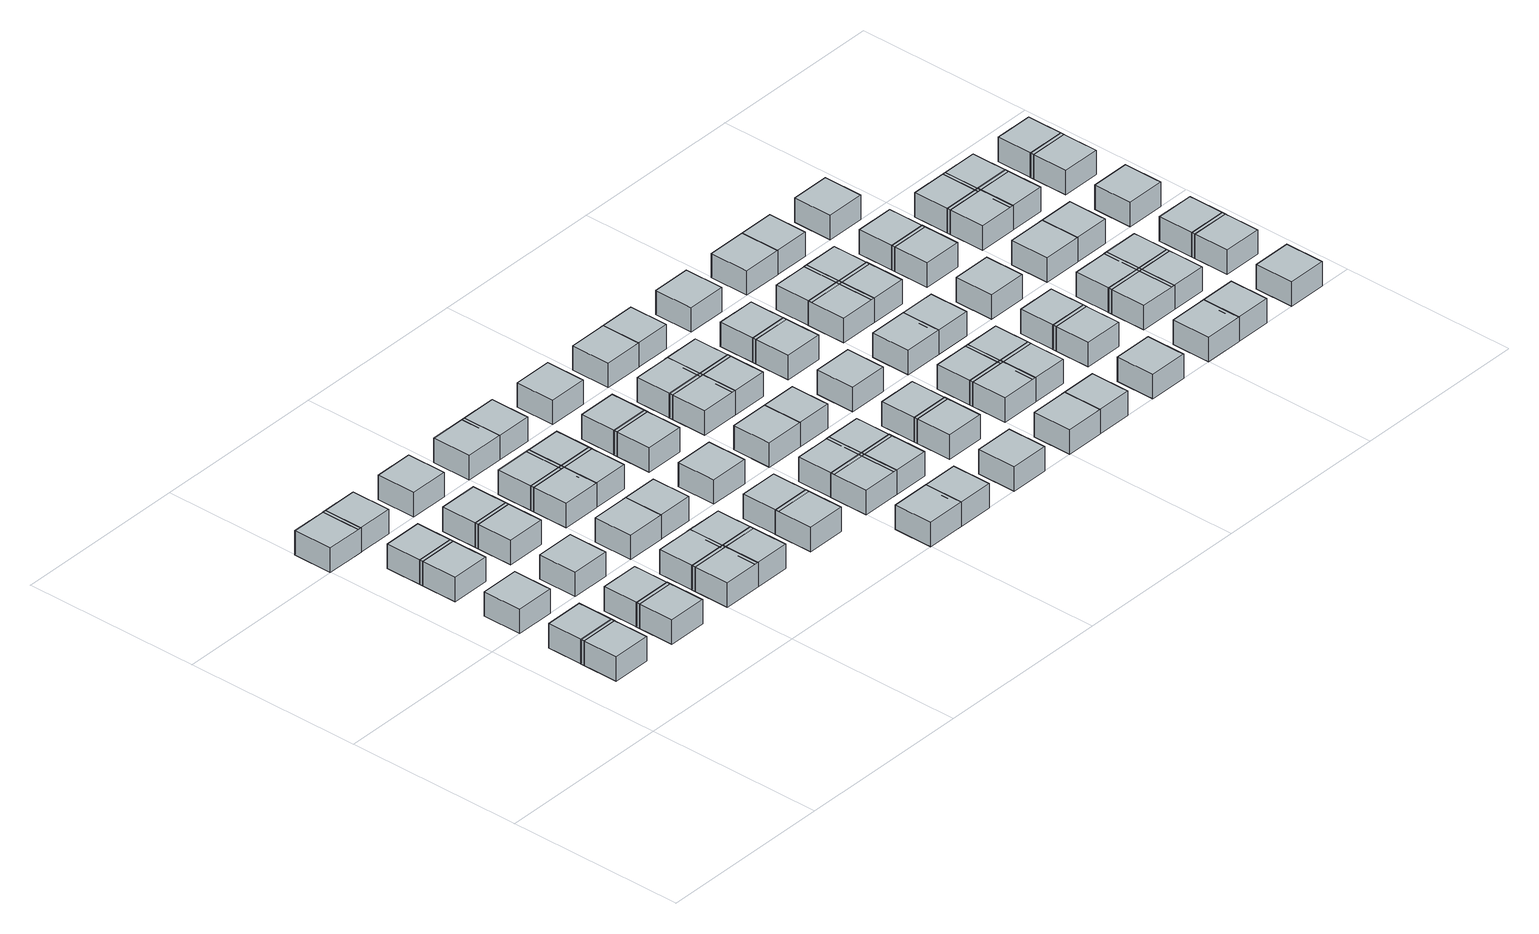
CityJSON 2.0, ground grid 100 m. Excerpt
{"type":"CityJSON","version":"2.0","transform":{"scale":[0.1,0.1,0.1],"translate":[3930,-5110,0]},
"CityObjects":{
"object1":{"type":"GenericCityObject","geometry":[{"type":"Solid","lod":"1","boundaries":[[[[0,1,2,3]],[[4,5,1,0]],[[5,6,2,1]],[[6,7,3,2]],[[7,4,0,3]],[[7,6,5,4]]]]}]},
"object2":{"type":"GenericCityObject","geometry":[{"type":"Solid","lod":"1","boundaries":[[[[8,9,10,11]],[[12,13,9,8]],[[13,14,10,9]],[[14,15,11,10]],[[15,12,8,11]],[[15,14,13,12]]]]}]},
"object3":{"type":"GenericCityObject","geometry":[{"type":"Solid","lod":"1","boundaries":[[[[16,17,18,19]],[[20,21,17,16]],[[21,22,18,17]],[[22,23,19,18]],[[23,20,16,19]],[[23,22,21,20]]]]}]},
"object4":{"type":"GenericCityObject","geometry":[{"type":"Solid","lod":"1","boundaries":[[[[24,25,26,27]],[[28,29,25,24]],[[29,30,26,25]],[[30,31,27,26]],[[31,28,24,27]],[[31,30,29,28]]]]}]},
"object5":{"type":"GenericCityObject","geometry":[{"type":"Solid","lod":"1","boundaries":[[[[32,33,34,35]],[[36,37,33,32]],[[37,38,34,33]],[[38,39,35,34]],[[39,36,32,35]],[[39,38,37,36]]]]}]},
"object6":{"type":"GenericCityObject","geometry":[{"type":"Solid","lod":"1","boundaries":[[[[40,41,42,43]],[[44,45,41,40]],[[45,46,42,41]],[[46,47,43,42]],[[47,44,40,43]],[[47,46,45,44]]]]}]},
"object7":{"type":"GenericCityObject","geometry":[{"type":"Solid","lod":"1","boundaries":[[[[48,49,50,51]],[[52,53,49,48]],[[53,54,50,49]],[[54,55,51,50]],[[55,52,48,51]],[[55,54,53,52]]]]}]},
"object8":{"type":"GenericCityObject","geometry":[{"type":"Solid","lod":"1","boundaries":[[[[56,57,58,59]],[[60,61,57,56]],[[61,62,58,57]],[[62,63,59,58]],[[63,60,56,59]],[[63,62,61,60]]]]}]},
"object9":{"type":"GenericCityObject","geometry":[{"type":"Solid","lod":"1","boundaries":[[[[64,65,66,67]],[[68,69,65,64]],[[69,70,66,65]],[[70,71,67,66]],[[71,68,64,67]],[[71,70,69,68]]]]}]},
"object10":{"type":"GenericCityObject","geometry":[{"type":"Solid","lod":"1","boundaries":[[[[72,73,74,75]],[[76,77,73,72]],[[77,78,74,73]],[[78,79,75,74]],[[79,76,72,75]],[[79,78,77,76]]]]}]},
"object11":{"type":"GenericCityObject","geometry":[{"type":"Solid","lod":"1","boundaries":[[[[80,81,82,83]],[[84,85,81,80]],[[85,86,82,81]],[[86,87,83,82]],[[87,84,80,83]],[[87,86,85,84]]]]}]},
"object12":{"type":"GenericCityObject","geometry":[{"type":"Solid","lod":"1","boundaries":[[[[88,89,90,91]],[[92,93,89,88]],[[93,94,90,89]],[[94,95,91,90]],[[95,92,88,91]],[[95,94,93,92]]]]}]},
"object13":{"type":"GenericCityObject","geometry":[{"type":"Solid","lod":"1","boundaries":[[[[96,97,98,99]],[[100,101,97,96]],[[101,102,98,97]],[[102,103,99,98]],[[103,100,96,99]],[[103,102,101,100]]]]}]},
"object14":{"type":"GenericCityObject","geometry":[{"type":"Solid","lod":"1","boundaries":[[[[104,105,106,107]],[[108,109,105,104]],[[109,110,106,105]],[[110,111,107,106]],[[111,108,104,107]],[[111,110,109,108]]]]}]},
"object15":{"type":"GenericCityObject","geometry":[{"type":"Solid","lod":"1","boundaries":[[[[112,113,114,115]],[[116,117,113,112]],[[117,118,114,113]],[[118,119,115,114]],[[119,116,112,115]],[[119,118,117,116]]]]}]},
"object16":{"type":"GenericCityObject","geometry":[{"type":"Solid","lod":"1","boundaries":[[[[120,121,122,123]],[[124,125,121,120]],[[125,126,122,121]],[[126,127,123,122]],[[127,124,120,123]],[[127,126,125,124]]]]}]},
"object17":{"type":"GenericCityObject","geometry":[{"type":"Solid","lod":"1","boundaries":[[[[128,129,130,131]],[[132,133,129,128]],[[133,134,130,129]],[[134,135,131,130]],[[135,132,128,131]],[[135,134,133,132]]]]}]},
"object18":{"type":"GenericCityObject","geometry":[{"type":"Solid","lod":"1","boundaries":[[[[136,137,138,139]],[[140,141,137,136]],[[141,142,138,137]],[[142,143,139,138]],[[143,140,136,139]],[[143,142,141,140]]]]}]},
"object19":{"type":"GenericCityObject","geometry":[{"type":"Solid","lod":"1","boundaries":[[[[144,145,146,147]],[[148,149,145,144]],[[149,150,146,145]],[[150,151,147,146]],[[151,148,144,147]],[[151,150,149,148]]]]}]},
"object20":{"type":"GenericCityObject","geometry":[{"type":"Solid","lod":"1","boundaries":[[[[152,153,154,155]],[[156,157,153,152]],[[157,158,154,153]],[[158,159,155,154]],[[159,156,152,155]],[[159,158,157,156]]]]}]},
"object21":{"type":"GenericCityObject","geometry":[{"type":"Solid","lod":"1","boundaries":[[[[160,161,162,163]],[[164,165,161,160]],[[165,166,162,161]],[[166,167,163,162]],[[167,164,160,163]],[[167,166,165,164]]]]}]},
"object22":{"type":"GenericCityObject","geometry":[{"type":"Solid","lod":"1","boundaries":[[[[168,169,170,171]],[[172,173,169,168]],[[173,174,170,169]],[[174,175,171,170]],[[175,172,168,171]],[[175,174,173,172]]]]}]},
"object23":{"type":"GenericCityObject","geometry":[{"type":"Solid","lod":"1","boundaries":[[[[176,177,178,179]],[[180,181,177,176]],[[181,182,178,177]],[[182,183,179,178]],[[183,180,176,179]],[[183,182,181,180]]]]}]},
"object24":{"type":"GenericCityObject","geometry":[{"type":"Solid","lod":"1","boundaries":[[[[184,185,186,187]],[[188,189,185,184]],[[189,190,186,185]],[[190,191,187,186]],[[191,188,184,187]],[[191,190,189,188]]]]}]},
"object25":{"type":"GenericCityObject","geometry":[{"type":"Solid","lod":"1","boundaries":[[[[192,193,194,195]],[[196,197,193,192]],[[197,198,194,193]],[[198,199,195,194]],[[199,196,192,195]],[[199,198,197,196]]]]}]},
"object26":{"type":"GenericCityObject","geometry":[{"type":"Solid","lod":"1","boundaries":[[[[200,201,202,203]],[[204,205,201,200]],[[205,206,202,201]],[[206,207,203,202]],[[207,204,200,203]],[[207,206,205,204]]]]}]},
"object27":{"type":"GenericCityObject","geometry":[{"type":"Solid","lod":"1","boundaries":[[[[208,209,210,211]],[[212,213,209,208]],[[213,214,210,209]],[[214,215,211,210]],[[215,212,208,211]],[[215,214,213,212]]]]}]},
"object28":{"type":"GenericCityObject","geometry":[{"type":"Solid","lod":"1","boundaries":[[[[216,217,218,219]],[[220,221,217,216]],[[221,222,218,217]],[[222,223,219,218]],[[223,220,216,219]],[[223,222,221,220]]]]}]},
"object29":{"type":"GenericCityObject","geometry":[{"type":"Solid","lod":"1","boundaries":[[[[224,225,226,227]],[[228,229,225,224]],[[229,230,226,225]],[[230,231,227,226]],[[231,228,224,227]],[[231,230,229,228]]]]}]},
"object30":{"type":"GenericCityObject","geometry":[{"type":"Solid","lod":"1","boundaries":[[[[232,233,234,235]],[[236,237,233,232]],[[237,238,234,233]],[[238,239,235,234]],[[239,236,232,235]],[[239,238,237,236]]]]}]},
"object31":{"type":"GenericCityObject","geometry":[{"type":"Solid","lod":"1","boundaries":[[[[240,241,242,243]],[[244,245,241,240]],[[245,246,242,241]],[[246,247,243,242]],[[247,244,240,243]],[[247,246,245,244]]]]}]},
"object32":{"type":"GenericCityObject","geometry":[{"type":"Solid","lod":"1","boundaries":[[[[248,249,250,251]],[[252,253,249,248]],[[253,254,250,249]],[[254,255,251,250]],[[255,252,248,251]],[[255,254,253,252]]]]}]},
"object33":{"type":"GenericCityObject","geometry":[{"type":"Solid","lod":"1","boundaries":[[[[256,257,258,259]],[[260,261,257,256]],[[261,262,258,257]],[[262,263,259,258]],[[263,260,256,259]],[[263,262,261,260]]]]}]},
"object34":{"type":"GenericCityObject","geometry":[{"type":"Solid","lod":"1","boundaries":[[[[264,265,266,267]],[[268,269,265,264]],[[269,270,266,265]],[[270,271,267,266]],[[271,268,264,267]],[[271,270,269,268]]]]}]},
"object35":{"type":"GenericCityObject","geometry":[{"type":"Solid","lod":"1","boundaries":[[[[272,273,274,275]],[[276,277,273,272]],[[277,278,274,273]],[[278,279,275,274]],[[279,276,272,275]],[[279,278,277,276]]]]}]},
"object36":{"type":"GenericCityObject","geometry":[{"type":"Solid","lod":"1","boundaries":[[[[280,281,282,283]],[[284,285,281,280]],[[285,286,282,281]],[[286,287,283,282]],[[287,284,280,283]],[[287,286,285,284]]]]}]},
"object37":{"type":"GenericCityObject","geometry":[{"type":"Solid","lod":"1","boundaries":[[[[288,289,290,291]],[[292,293,289,288]],[[293,294,290,289]],[[294,295,291,290]],[[295,292,288,291]],[[295,294,293,292]]]]}]},
"object38":{"type":"GenericCityObject","geometry":[{"type":"Solid","lod":"1","boundaries":[[[[296,297,298,299]],[[300,301,297,296]],[[301,302,298,297]],[[302,303,299,298]],[[303,300,296,299]],[[303,302,301,300]]]]}]},
"object39":{"type":"GenericCityObject","geometry":[{"type":"Solid","lod":"1","boundaries":[[[[304,305,306,307]],[[308,309,305,304]],[[309,310,306,305]],[[310,311,307,306]],[[311,308,304,307]],[[311,310,309,308]]]]}]},
"object40":{"type":"GenericCityObject","geometry":[{"type":"Solid","lod":"1","boundaries":[[[[312,313,314,315]],[[316,317,313,312]],[[317,318,314,313]],[[318,319,315,314]],[[319,316,312,315]],[[319,318,317,316]]]]}]},
"object41":{"type":"GenericCityObject","geometry":[{"type":"Solid","lod":"1","boundaries":[[[[320,321,322,323]],[[324,325,321,320]],[[325,326,322,321]],[[326,327,323,322]],[[327,324,320,323]],[[327,326,325,324]]]]}]},
"object42":{"type":"GenericCityObject","geometry":[{"type":"Solid","lod":"1","boundaries":[[[[328,329,330,331]],[[332,333,329,328]],[[333,334,330,329]],[[334,335,331,330]],[[335,332,328,331]],[[335,334,333,332]]]]}]},
"object43":{"type":"GenericCityObject","geometry":[{"type":"Solid","lod":"1","boundaries":[[[[336,337,338,339]],[[340,341,337,336]],[[341,342,338,337]],[[342,343,339,338]],[[343,340,336,339]],[[343,342,341,340]]]]}]},
"object44":{"type":"GenericCityObject","geometry":[{"type":"Solid","lod":"1","boundaries":[[[[344,345,346,347]],[[348,349,345,344]],[[349,350,346,345]],[[350,351,347,346]],[[351,348,344,347]],[[351,350,349,348]]]]}]},
"object45":{"type":"GenericCityObject","geometry":[{"type":"Solid","lod":"1","boundaries":[[[[352,353,354,355]],[[356,357,353,352]],[[357,358,354,353]],[[358,359,355,354]],[[359,356,352,355]],[[359,358,357,356]]]]}]},
"object46":{"type":"GenericCityObject","geometry":[{"type":"Solid","lod":"1","boundaries":[[[[360,361,362,363]],[[364,365,361,360]],[[365,366,362,361]],[[366,367,363,362]],[[367,364,360,363]],[[367,366,365,364]]]]}]},
"object47":{"type":"GenericCityObject","geometry":[{"type":"Solid","lod":"1","boundaries":[[[[368,369,370,371]],[[372,373,369,368]],[[373,374,370,369]],[[374,375,371,370]],[[375,372,368,371]],[[375,374,373,372]]]]}]},
"object48":{"type":"GenericCityObject","geometry":[{"type":"Solid","lod":"1","boundaries":[[[[376,377,378,379]],[[380,381,377,376]],[[381,382,378,377]],[[382,383,379,378]],[[383,380,376,379]],[[383,382,381,380]]]]}]},
"object49":{"type":"GenericCityObject","geometry":[{"type":"Solid","lod":"1","boundaries":[[[[384,385,386,387]],[[388,389,385,384]],[[389,390,386,385]],[[390,391,387,386]],[[391,388,384,387]],[[391,390,389,388]]]]}]},
"object50":{"type":"GenericCityObject","geometry":[{"type":"Solid","lod":"1","boundaries":[[[[392,393,394,395]],[[396,397,393,392]],[[397,398,394,393]],[[398,399,395,394]],[[399,396,392,395]],[[399,398,397,396]]]]}]},
"object51":{"type":"GenericCityObject","geometry":[{"type":"Solid","lod":"1","boundaries":[[[[400,401,402,403]],[[404,405,401,400]],[[405,406,402,401]],[[406,407,403,402]],[[407,404,400,403]],[[407,406,405,404]]]]}]},
"object52":{"type":"GenericCityObject","geometry":[{"type":"Solid","lod":"1","boundaries":[[[[408,409,410,411]],[[412,413,409,408]],[[413,414,410,409]],[[414,415,411,410]],[[415,412,408,411]],[[415,414,413,412]]]]}]},
"object53":{"type":"GenericCityObject","geometry":[{"type":"Solid","lod":"1","boundaries":[[[[416,417,418,419]],[[420,421,417,416]],[[421,422,418,417]],[[422,423,419,418]],[[423,420,416,419]],[[423,422,421,420]]]]}]},
"object54":{"type":"GenericCityObject","geometry":[{"type":"Solid","lod":"1","boundaries":[[[[424,425,426,427]],[[428,429,425,424]],[[429,430,426,425]],[[430,431,427,426]],[[431,428,424,427]],[[431,430,429,428]]]]}]},
"object55":{"type":"GenericCityObject","geometry":[{"type":"Solid","lod":"1","boundaries":[[[[432,433,434,435]],[[436,437,433,432]],[[437,438,434,433]],[[438,439,435,434]],[[439,436,432,435]],[[439,438,437,436]]]]}]},
"object56":{"type":"GenericCityObject","geometry":[{"type":"Solid","lod":"1","boundaries":[[[[440,441,442,443]],[[444,445,441,440]],[[445,446,442,441]],[[446,447,443,442]],[[447,444,440,443]],[[447,446,445,444]]]]}]},
"object57":{"type":"GenericCityObject","geometry":[{"type":"Solid","lod":"1","boundaries":[[[[448,449,450,451]],[[452,453,449,448]],[[453,454,450,449]],[[454,455,451,450]],[[455,452,448,451]],[[455,454,453,452]]]]}]},
"object58":{"type":"GenericCityObject","geometry":[{"type":"Solid","lod":"1","boundaries":[[[[456,457,458,459]],[[460,461,457,456]],[[461,462,458,457]],[[462,463,459,458]],[[463,460,456,459]],[[463,462,461,460]]]]}]},
"object59":{"type":"GenericCityObject","geometry":[{"type":"Solid","lod":"1","boundaries":[[[[464,465,466,467]],[[468,469,465,464]],[[469,470,466,465]],[[470,471,467,466]],[[471,468,464,467]],[[471,470,469,468]]]]}]},
"object60":{"type":"GenericCityObject","geometry":[{"type":"Solid","lod":"1","boundaries":[[[[472,473,474,475]],[[476,477,473,472]],[[477,478,474,473]],[[478,479,475,474]],[[479,476,472,475]],[[479,478,477,476]]]]}]},
"object61":{"type":"GenericCityObject","geometry":[{"type":"Solid","lod":"1","boundaries":[[[[480,481,482,483]],[[484,485,481,480]],[[485,486,482,481]],[[486,487,483,482]],[[487,484,480,483]],[[487,486,485,484]]]]}]},
"object62":{"type":"GenericCityObject","geometry":[{"type":"Solid","lod":"1","boundaries":[[[[488,489,490,491]],[[492,493,489,488]],[[493,494,490,489]],[[494,495,491,490]],[[495,492,488,491]],[[495,494,493,492]]]]}]},
"object63":{"type":"GenericCityObject","geometry":[{"type":"Solid","lod":"1","boundaries":[[[[496,497,498,499]],[[500,501,497,496]],[[501,502,498,497]],[[502,503,499,498]],[[503,500,496,499]],[[503,502,501,500]]]]}]},
"object64":{"type":"GenericCityObject","geometry":[{"type":"Solid","lod":"1","boundaries":[[[[504,505,506,507]],[[508,509,505,504]],[[509,510,506,505]],[[510,511,507,506]],[[511,508,504,507]],[[511,510,509,508]]]]}]},
"object65":{"type":"GenericCityObject","geometry":[{"type":"Solid","lod":"1","boundaries":[[[[512,513,514,515]],[[516,517,513,512]],[[517,518,514,513]],[[518,519,515,514]],[[519,516,512,515]],[[519,518,517,516]]]]}]},
"object66":{"type":"GenericCityObject","geometry":[{"type":"Solid","lod":"1","boundaries":[[[[520,521,522,523]],[[524,525,521,520]],[[525,526,522,521]],[[526,527,523,522]],[[527,524,520,523]],[[527,526,525,524]]]]}]},
"object67":{"type":"GenericCityObject","geometry":[{"type":"Solid","lod":"1","boundaries":[[[[528,529,530,531]],[[532,533,529,528]],[[533,534,530,529]],[[534,535,531,530]],[[535,532,528,531]],[[535,534,533,532]]]]}]},
"object68":{"type":"GenericCityObject","geometry":[{"type":"Solid","lod":"1","boundaries":[[[[536,537,538,539]],[[540,541,537,536]],[[541,542,538,537]],[[542,543,539,538]],[[543,540,536,539]],[[543,542,541,540]]]]}]},
"object69":{"type":"GenericCityObject","geometry":[{"type":"Solid","lod":"1","boundaries":[[[[544,545,546,547]],[[548,549,545,544]],[[549,550,546,545]],[[550,551,547,546]],[[551,548,544,547]],[[551,550,549,548]]]]}]},
"object70":{"type":"GenericCityObject","geometry":[{"type":"Solid","lod":"1","boundaries":[[[[552,553,554,555]],[[556,557,553,552]],[[557,558,554,553]],[[558,559,555,554]],[[559,556,552,555]],[[559,558,557,556]]]]}]},
"object71":{"type":"GenericCityObject","geometry":[{"type":"Solid","lod":"1","boundaries":[[[[560,561,562,563]],[[564,565,561,560]],[[565,566,562,561]],[[566,567,563,562]],[[567,564,560,563]],[[567,566,565,564]]]]}]},
"object72":{"type":"GenericCityObject","geometry":[{"type":"Solid","lod":"1","boundaries":[[[[568,569,570,571]],[[572,573,569,568]],[[573,574,570,569]],[[574,575,571,570]],[[575,572,568,571]],[[575,574,573,572]]]]}]},
"object73":{"type":"GenericCityObject","geometry":[{"type":"Solid","lod":"1","boundaries":[[[[576,577,578,579]],[[580,581,577,576]],[[581,582,578,577]],[[582,583,579,578]],[[583,580,576,579]],[[583,582,581,580]]]]}]},
"object74":{"type":"GenericCityObject","geometry":[{"type":"Solid","lod":"1","boundaries":[[[[584,585,586,587]],[[588,589,585,584]],[[589,590,586,585]],[[590,591,587,586]],[[591,588,584,587]],[[591,590,589,588]]]]}]},
"object75":{"type":"GenericCityObject","geometry":[{"type":"Solid","lod":"1","boundaries":[[[[592,593,594,595]],[[596,597,593,592]],[[597,598,594,593]],[[598,599,595,594]],[[599,596,592,595]],[[599,598,597,596]]]]}]},
"object76":{"type":"GenericCityObject","geometry":[{"type":"Solid","lod":"1","boundaries":[[[[600,601,602,603]],[[604,605,601,600]],[[605,606,602,601]],[[606,607,603,602]],[[607,604,600,603]],[[607,606,605,604]]]]}]},
"object77":{"type":"GenericCityObject","geometry":[{"type":"Solid","lod":"1","boundaries":[[[[608,609,610,611]],[[612,613,609,608]],[[613,614,610,609]],[[614,615,611,610]],[[615,612,608,611]],[[615,614,613,612]]]]}]},
"object78":{"type":"GenericCityObject","geometry":[{"type":"Solid","lod":"1","boundaries":[[[[616,617,618,619]],[[620,621,617,616]],[[621,622,618,617]],[[622,623,619,618]],[[623,620,616,619]],[[623,622,621,620]]]]}]},
"object79":{"type":"GenericCityObject","geometry":[{"type":"Solid","lod":"1","boundaries":[[[[624,625,626,627]],[[628,629,625,624]],[[629,630,626,625]],[[630,631,627,626]],[[631,628,624,627]],[[631,630,629,628]]]]}]},
"object80":{"type":"GenericCityObject","geometry":[{"type":"Solid","lod":"1","boundaries":[[[[632,633,634,635]],[[636,637,633,632]],[[637,638,634,633]],[[638,639,635,634]],[[639,636,632,635]],[[639,638,637,636]]]]}]},
"object81":{"type":"GenericCityObject","geometry":[{"type":"Solid","lod":"1","boundaries":[[[[640,641,642,643]],[[644,645,641,640]],[[645,646,642,641]],[[646,647,643,642]],[[647,644,640,643]],[[647,646,645,644]]]]}]},
"object82":{"type":"GenericCityObject","geometry":[{"type":"Solid","lod":"1","boundaries":[[[[648,649,650,651]],[[652,653,649,648]],[[653,654,650,649]],[[654,655,651,650]],[[655,652,648,651]],[[655,654,653,652]]]]}]},
"object83":{"type":"GenericCityObject","geometry":[{"type":"Solid","lod":"1","boundaries":[[[[656,657,658,659]],[[660,661,657,656]],[[661,662,658,657]],[[662,663,659,658]],[[663,660,656,659]],[[663,662,661,660]]]]}]},
"object84":{"type":"GenericCityObject","geometry":[{"type":"Solid","lod":"1","boundaries":[[[[664,665,666,667]],[[668,669,665,664]],[[669,670,666,665]],[[670,671,667,666]],[[671,668,664,667]],[[671,670,669,668]]]]}]},
"object85":{"type":"GenericCityObject","geometry":[{"type":"Solid","lod":"1","boundaries":[[[[672,673,674,675]],[[676,677,673,672]],[[677,678,674,673]],[[678,679,675,674]],[[679,676,672,675]],[[679,678,677,676]]]]}]},
"object86":{"type":"GenericCityObject","geometry":[{"type":"Solid","lod":"1","boundaries":[[[[680,681,682,683]],[[684,685,681,680]],[[685,686,682,681]],[[686,687,683,682]],[[687,684,680,683]],[[687,686,685,684]]]]}]},
"object87":{"type":"GenericCityObject","geometry":[{"type":"Solid","lod":"1","boundaries":[[[[688,689,690,691]],[[692,693,689,688]],[[693,694,690,689]],[[694,695,691,690]],[[695,692,688,691]],[[695,694,693,692]]]]}]},
"object88":{"type":"GenericCityObject","geometry":[{"type":"Solid","lod":"1","boundaries":[[[[696,697,698,699]],[[700,701,697,696]],[[701,702,698,697]],[[702,703,699,698]],[[703,700,696,699]],[[703,702,701,700]]]]}]},
"object89":{"type":"GenericCityObject","geometry":[{"type":"Solid","lod":"1","boundaries":[[[[704,705,706,707]],[[708,709,705,704]],[[709,710,706,705]],[[710,711,707,706]],[[711,708,704,707]],[[711,710,709,708]]]]}]},
"object90":{"type":"GenericCityObject","geometry":[{"type":"Solid","lod":"1","boundaries":[[[[712,713,714,715]],[[716,717,713,712]],[[717,718,714,713]],[[718,719,715,714]],[[719,716,712,715]],[[719,718,717,716]]]]}]},
"object91":{"type":"GenericCityObject","geometry":[{"type":"Solid","lod":"1","boundaries":[[[[720,721,722,723]],[[724,725,721,720]],[[725,726,722,721]],[[726,727,723,722]],[[727,724,720,723]],[[727,726,725,724]]]]}]}
},
"vertices":[
[200,400,0],[420,400,0],[420,620,0],[200,620,0],[200,400,140],[420,400,140],[420,620,140],[200,620,140],
[200,600,0],[420,600,0],[420,820,0],[200,820,0],[200,600,140],[420,600,140],[420,820,140],[200,820,140],
[200,1000,0],[420,1000,0],[420,1220,0],[200,1220,0],[200,1000,140],[420,1000,140],[420,1220,140],[200,1220,140],
[0,2000,0],[220,2000,0],[220,2220,0],[0,2220,0],[0,2000,140],[220,2000,140],[220,2220,140],[0,2220,140],
[200,1400,0],[420,1400,0],[420,1620,0],[200,1620,0],[200,1400,140],[420,1400,140],[420,1620,140],[200,1620,140],
[200,1600,0],[420,1600,0],[420,1820,0],[200,1820,0],[200,1600,140],[420,1600,140],[420,1820,140],[200,1820,140],
[600,400,0],[820,400,0],[820,620,0],[600,620,0],[600,400,140],[820,400,140],[820,620,140],[600,620,140],
[600,600,0],[820,600,0],[820,820,0],[600,820,0],[600,600,140],[820,600,140],[820,820,140],[600,820,140],
[200,2000,0],[420,2000,0],[420,2220,0],[200,2220,0],[200,2000,140],[420,2000,140],[420,2220,140],[200,2220,140],
[600,1000,0],[820,1000,0],[820,1220,0],[600,1220,0],[600,1000,140],[820,1000,140],[820,1220,140],[600,1220,140],
[600,1400,0],[820,1400,0],[820,1620,0],[600,1620,0],[600,1400,140],[820,1400,140],[820,1620,140],[600,1620,140],
[600,1600,0],[820,1600,0],[820,1820,0],[600,1820,0],[600,1600,140],[820,1600,140],[820,1820,140],[600,1820,140],
[1000,400,0],[1220,400,0],[1220,620,0],[1000,620,0],[1000,400,140],[1220,400,140],[1220,620,140],[1000,620,140],
[1000,600,0],[1220,600,0],[1220,820,0],[1000,820,0],[1000,600,140],[1220,600,140],[1220,820,140],[1000,820,140],
[600,2000,0],[820,2000,0],[820,2220,0],[600,2220,0],[600,2000,140],[820,2000,140],[820,2220,140],[600,2220,140],
[1000,1000,0],[1220,1000,0],[1220,1220,0],[1000,1220,0],[1000,1000,140],[1220,1000,140],[1220,1220,140],[1000,1220,140],
[1200,400,0],[1420,400,0],[1420,620,0],[1200,620,0],[1200,400,140],[1420,400,140],[1420,620,140],[1200,620,140],
[1200,600,0],[1420,600,0],[1420,820,0],[1200,820,0],[1200,600,140],[1420,600,140],[1420,820,140],[1200,820,140],
[1000,1400,0],[1220,1400,0],[1220,1620,0],[1000,1620,0],[1000,1400,140],[1220,1400,140],[1220,1620,140],[1000,1620,140],
[1000,1600,0],[1220,1600,0],[1220,1820,0],[1000,1820,0],[1000,1600,140],[1220,1600,140],[1220,1820,140],[1000,1820,140],
[1200,1000,0],[1420,1000,0],[1420,1220,0],[1200,1220,0],[1200,1000,140],[1420,1000,140],[1420,1220,140],[1200,1220,140],
[1000,2000,0],[1220,2000,0],[1220,2220,0],[1000,2220,0],[1000,2000,140],[1220,2000,140],[1220,2220,140],[1000,2220,140],
[1200,1400,0],[1420,1400,0],[1420,1620,0],[1200,1620,0],[1200,1400,140],[1420,1400,140],[1420,1620,140],[1200,1620,140],
[1200,1600,0],[1420,1600,0],[1420,1820,0],[1200,1820,0],[1200,1600,140],[1420,1600,140],[1420,1820,140],[1200,1820,140],
[1600,400,0],[1820,400,0],[1820,620,0],[1600,620,0],[1600,400,140],[1820,400,140],[1820,620,140],[1600,620,140],
[1600,600,0],[1820,600,0],[1820,820,0],[1600,820,0],[1600,600,140],[1820,600,140],[1820,820,140],[1600,820,140],
[1200,2000,0],[1420,2000,0],[1420,2220,0],[1200,2220,0],[1200,2000,140],[1420,2000,140],[1420,2220,140],[1200,2220,140],
[1600,1000,0],[1820,1000,0],[1820,1220,0],[1600,1220,0],[1600,1000,140],[1820,1000,140],[1820,1220,140],[1600,1220,140],
[2000,0,0],[2220,0,0],[2220,220,0],[2000,220,0],[2000,0,140],[2220,0,140],[2220,220,140],[2000,220,140],
[1600,1400,0],[1820,1400,0],[1820,1620,0],[1600,1620,0],[1600,1400,140],[1820,1400,140],[1820,1620,140],[1600,1620,140],
[1600,1600,0],[1820,1600,0],[1820,1820,0],[1600,1820,0],[1600,1600,140],[1820,1600,140],[1820,1820,140],[1600,1820,140],
[2000,400,0],[2220,400,0],[2220,620,0],[2000,620,0],[2000,400,140],[2220,400,140],[2220,620,140],[2000,620,140],
[2000,600,0],[2220,600,0],[2220,820,0],[2000,820,0],[2000,600,140],[2220,600,140],[2220,820,140],[2000,820,140],
[2200,0,0],[2420,0,0],[2420,220,0],[2200,220,0],[2200,0,140],[2420,0,140],[2420,220,140],[2200,220,140],
[1600,2000,0],[1820,2000,0],[1820,2220,0],[1600,2220,0],[1600,2000,140],[1820,2000,140],[1820,2220,140],[1600,2220,140],
[2000,1000,0],[2220,1000,0],[2220,1220,0],[2000,1220,0],[2000,1000,140],[2220,1000,140],[2220,1220,140],[2000,1220,140],
[2200,400,0],[2420,400,0],[2420,620,0],[2200,620,0],[2200,400,140],[2420,400,140],[2420,620,140],[2200,620,140],
[2200,600,0],[2420,600,0],[2420,820,0],[2200,820,0],[2200,600,140],[2420,600,140],[2420,820,140],[2200,820,140],
[2000,1400,0],[2220,1400,0],[2220,1620,0],[2000,1620,0],[2000,1400,140],[2220,1400,140],[2220,1620,140],[2000,1620,140],
[2000,1600,0],[2220,1600,0],[2220,1820,0],[2000,1820,0],[2000,1600,140],[2220,1600,140],[2220,1820,140],[2000,1820,140],
[2200,1000,0],[2420,1000,0],[2420,1220,0],[2200,1220,0],[2200,1000,140],[2420,1000,140],[2420,1220,140],[2200,1220,140],
[2600,0,0],[2820,0,0],[2820,220,0],[2600,220,0],[2600,0,140],[2820,0,140],[2820,220,140],[2600,220,140],
[2000,2000,0],[2220,2000,0],[2220,2220,0],[2000,2220,0],[2000,2000,140],[2220,2000,140],[2220,2220,140],[2000,2220,140],
[2200,1400,0],[2420,1400,0],[2420,1620,0],[2200,1620,0],[2200,1400,140],[2420,1400,140],[2420,1620,140],[2200,1620,140],
[2200,1600,0],[2420,1600,0],[2420,1820,0],[2200,1820,0],[2200,1600,140],[2420,1600,140],[2420,1820,140],[2200,1820,140],
[2600,400,0],[2820,400,0],[2820,620,0],[2600,620,0],[2600,400,140],[2820,400,140],[2820,620,140],[2600,620,140],
[2600,600,0],[2820,600,0],[2820,820,0],[2600,820,0],[2600,600,140],[2820,600,140],[2820,820,140],[2600,820,140],
[2200,2000,0],[2420,2000,0],[2420,2220,0],[2200,2220,0],[2200,2000,140],[2420,2000,140],[2420,2220,140],[2200,2220,140],
[2600,1000,0],[2820,1000,0],[2820,1220,0],[2600,1220,0],[2600,1000,140],[2820,1000,140],[2820,1220,140],[2600,1220,140],
[3000,0,0],[3220,0,0],[3220,220,0],[3000,220,0],[3000,0,140],[3220,0,140],[3220,220,140],[3000,220,140],
[2600,1400,0],[2820,1400,0],[2820,1620,0],[2600,1620,0],[2600,1400,140],[2820,1400,140],[2820,1620,140],[2600,1620,140],
[2600,1600,0],[2820,1600,0],[2820,1820,0],[2600,1820,0],[2600,1600,140],[2820,1600,140],[2820,1820,140],[2600,1820,140],
[3000,400,0],[3220,400,0],[3220,620,0],[3000,620,0],[3000,400,140],[3220,400,140],[3220,620,140],[3000,620,140],
[3000,600,0],[3220,600,0],[3220,820,0],[3000,820,0],[3000,600,140],[3220,600,140],[3220,820,140],[3000,820,140],
[3200,0,0],[3420,0,0],[3420,220,0],[3200,220,0],[3200,0,140],[3420,0,140],[3420,220,140],[3200,220,140],
[2600,2000,0],[2820,2000,0],[2820,2220,0],[2600,2220,0],[2600,2000,140],[2820,2000,140],[2820,2220,140],[2600,2220,140],
[3000,1000,0],[3220,1000,0],[3220,1220,0],[3000,1220,0],[3000,1000,140],[3220,1000,140],[3220,1220,140],[3000,1220,140],
[3200,400,0],[3420,400,0],[3420,620,0],[3200,620,0],[3200,400,140],[3420,400,140],[3420,620,140],[3200,620,140],
[3200,600,0],[3420,600,0],[3420,820,0],[3200,820,0],[3200,600,140],[3420,600,140],[3420,820,140],[3200,820,140],
[3000,1400,0],[3220,1400,0],[3220,1620,0],[3000,1620,0],[3000,1400,140],[3220,1400,140],[3220,1620,140],[3000,1620,140],
[3000,1600,0],[3220,1600,0],[3220,1820,0],[3000,1820,0],[3000,1600,140],[3220,1600,140],[3220,1820,140],[3000,1820,140],
[3200,1000,0],[3420,1000,0],[3420,1220,0],[3200,1220,0],[3200,1000,140],[3420,1000,140],[3420,1220,140],[3200,1220,140],
[3600,0,0],[3820,0,0],[3820,220,0],[3600,220,0],[3600,0,140],[3820,0,140],[3820,220,140],[3600,220,140],
[3000,2000,0],[3220,2000,0],[3220,2220,0],[3000,2220,0],[3000,2000,140],[3220,2000,140],[3220,2220,140],[3000,2220,140],
[3200,1400,0],[3420,1400,0],[3420,1620,0],[3200,1620,0],[3200,1400,140],[3420,1400,140],[3420,1620,140],[3200,1620,140],
[3200,1600,0],[3420,1600,0],[3420,1820,0],[3200,1820,0],[3200,1600,140],[3420,1600,140],[3420,1820,140],[3200,1820,140],
[3600,400,0],[3820,400,0],[3820,620,0],[3600,620,0],[3600,400,140],[3820,400,140],[3820,620,140],[3600,620,140],
[3600,600,0],[3820,600,0],[3820,820,0],[3600,820,0],[3600,600,140],[3820,600,140],[3820,820,140],[3600,820,140],
[3200,2000,0],[3420,2000,0],[3420,2220,0],[3200,2220,0],[3200,2000,140],[3420,2000,140],[3420,2220,140],[3200,2220,140],
[3600,1000,0],[3820,1000,0],[3820,1220,0],[3600,1220,0],[3600,1000,140],[3820,1000,140],[3820,1220,140],[3600,1220,140],
[4000,0,0],[4220,0,0],[4220,220,0],[4000,220,0],[4000,0,140],[4220,0,140],[4220,220,140],[4000,220,140],
[3600,1400,0],[3820,1400,0],[3820,1620,0],[3600,1620,0],[3600,1400,140],[3820,1400,140],[3820,1620,140],[3600,1620,140],
[3600,1600,0],[3820,1600,0],[3820,1820,0],[3600,1820,0],[3600,1600,140],[3820,1600,140],[3820,1820,140],[3600,1820,140],
[4000,400,0],[4220,400,0],[4220,620,0],[4000,620,0],[4000,400,140],[4220,400,140],[4220,620,140],[4000,620,140],
[4000,600,0],[4220,600,0],[4220,820,0],[4000,820,0],[4000,600,140],[4220,600,140],[4220,820,140],[4000,820,140],
[4200,0,0],[4420,0,0],[4420,220,0],[4200,220,0],[4200,0,140],[4420,0,140],[4420,220,140],[4200,220,140],
[3600,2000,0],[3820,2000,0],[3820,2220,0],[3600,2220,0],[3600,2000,140],[3820,2000,140],[3820,2220,140],[3600,2220,140],
[4000,1000,0],[4220,1000,0],[4220,1220,0],[4000,1220,0],[4000,1000,140],[4220,1000,140],[4220,1220,140],[4000,1220,140],
[4200,400,0],[4420,400,0],[4420,620,0],[4200,620,0],[4200,400,140],[4420,400,140],[4420,620,140],[4200,620,140],
[4200,600,0],[4420,600,0],[4420,820,0],[4200,820,0],[4200,600,140],[4420,600,140],[4420,820,140],[4200,820,140],
[4000,1400,0],[4220,1400,0],[4220,1620,0],[4000,1620,0],[4000,1400,140],[4220,1400,140],[4220,1620,140],[4000,1620,140],
[4000,1600,0],[4220,1600,0],[4220,1820,0],[4000,1820,0],[4000,1600,140],[4220,1600,140],[4220,1820,140],[4000,1820,140],
[4200,1000,0],[4420,1000,0],[4420,1220,0],[4200,1220,0],[4200,1000,140],[4420,1000,140],[4420,1220,140],[4200,1220,140],
[4600,0,0],[4820,0,0],[4820,220,0],[4600,220,0],[4600,0,140],[4820,0,140],[4820,220,140],[4600,220,140],
[4200,1400,0],[4420,1400,0],[4420,1620,0],[4200,1620,0],[4200,1400,140],[4420,1400,140],[4420,1620,140],[4200,1620,140],
[4200,1600,0],[4420,1600,0],[4420,1820,0],[4200,1820,0],[4200,1600,140],[4420,1600,140],[4420,1820,140],[4200,1820,140],
[4600,400,0],[4820,400,0],[4820,620,0],[4600,620,0],[4600,400,140],[4820,400,140],[4820,620,140],[4600,620,140],
[4600,600,0],[4820,600,0],[4820,820,0],[4600,820,0],[4600,600,140],[4820,600,140],[4820,820,140],[4600,820,140],
[4600,1000,0],[4820,1000,0],[4820,1220,0],[4600,1220,0],[4600,1000,140],[4820,1000,140],[4820,1220,140],[4600,1220,140],
[4600,1400,0],[4820,1400,0],[4820,1620,0],[4600,1620,0],[4600,1400,140],[4820,1400,140],[4820,1620,140],[4600,1620,140],
[4600,1600,0],[4820,1600,0],[4820,1820,0],[4600,1820,0],[4600,1600,140],[4820,1600,140],[4820,1820,140],[4600,1820,140]
]}
